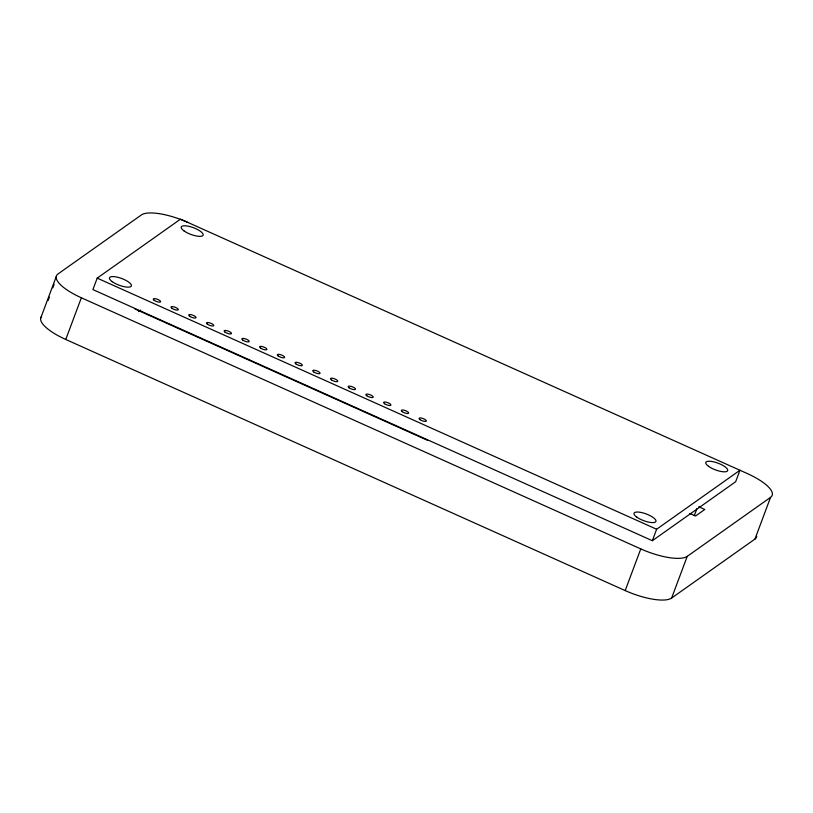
<?xml version="1.0" encoding="UTF-8"?>
<svg xmlns="http://www.w3.org/2000/svg" width="813" height="813" viewBox="0 0 813 813"><rect width="100%" height="100%" fill="white"/><g stroke="black" fill="none" stroke-linecap="round" stroke-linejoin="round"><path stroke-width="1.22" d="M40.65 318.279L56.239 276.593M48.089 300.566L49.38 297.101M52.845 287.832L54.146 284.357M756.761 536.407A38.973 11.982 20.5 0 1 754.962 539.06L671.64 598.043A38.973 11.982 20.5 0 1 625.187 590.584L65.762 339.468L81.351 297.782A38.973 11.982 20.5 0 1 58.038 273.94L141.36 214.957A38.973 11.982 20.5 0 1 187.813 222.416M754.962 539.06L770.541 497.373A38.973 11.982 20.5 0 0 747.238 473.532L180.527 219.144L97.204 278.127L92.916 289.591L652.351 540.706L735.663 481.723L739.952 470.26L656.63 529.243L652.351 540.706M625.187 590.584L640.776 548.897A38.973 11.982 20.5 0 0 687.229 556.356L770.541 497.373M694.322 515.584L696.914 508.633M671.64 598.043L687.229 556.356M138.586 311.603L140.639 310.139M698.784 506.773L704.79 509.466L695.532 516.021L689.739 513.42M97.204 278.127L656.63 529.243M135.009 309.021L427.973 440.524M81.351 297.782L640.776 548.897M65.762 339.468A38.973 11.982 20.5 0 1 41.585 316.399M112.194 281.644A11.697 3.598 20.5 0 0 130.893 286.552A11.697 3.598 20.5 0 0 118.21 277.385A11.697 3.598 20.5 0 0 112.194 281.644M260.506 348.035A3.902 1.199 20.5 0 0 266.735 349.671A3.902 1.199 20.5 0 0 262.508 346.612A3.902 1.199 20.5 0 0 260.506 348.035M313.655 371.897A3.902 1.199 20.5 0 0 319.885 373.533A3.902 1.199 20.5 0 0 315.657 370.474A3.902 1.199 20.5 0 0 313.655 371.897M384.529 403.705A3.902 1.199 20.5 0 0 390.758 405.341A3.902 1.199 20.5 0 0 386.531 402.283A3.902 1.199 20.5 0 0 384.529 403.705M183.941 230.851A11.697 3.598 20.5 0 0 202.64 235.77A11.697 3.598 20.5 0 0 189.947 226.593A11.697 3.598 20.5 0 0 183.941 230.851M402.242 411.663A3.902 1.199 20.5 0 0 408.482 413.299A3.902 1.199 20.5 0 0 404.244 410.24A3.902 1.199 20.5 0 0 402.242 411.663M636.742 517.098A11.697 3.598 20.5 0 0 655.441 522.017A11.697 3.598 20.5 0 0 642.758 512.84A11.697 3.598 20.5 0 0 636.742 517.098M225.069 332.131A3.902 1.199 20.5 0 0 231.299 333.767A3.902 1.199 20.5 0 0 227.071 330.708A3.902 1.199 20.5 0 0 225.069 332.131M708.489 466.306A11.697 3.598 20.5 0 0 727.188 471.225A11.697 3.598 20.5 0 0 714.505 462.048A11.697 3.598 20.5 0 0 708.489 466.306M331.369 379.844A3.902 1.199 20.5 0 0 337.608 381.49A3.902 1.199 20.5 0 0 333.381 378.431A3.902 1.199 20.5 0 0 331.369 379.844M349.092 387.801A3.902 1.199 20.5 0 0 355.322 389.437A3.902 1.199 20.5 0 0 351.094 386.378A3.902 1.199 20.5 0 0 349.092 387.801M366.805 395.758A3.902 1.199 20.5 0 0 373.045 397.394A3.902 1.199 20.5 0 0 368.817 394.335A3.902 1.199 20.5 0 0 366.805 395.758M419.965 419.61A3.902 1.199 20.5 0 0 426.195 421.246A3.902 1.199 20.5 0 0 421.967 418.197A3.902 1.199 20.5 0 0 419.965 419.61M295.942 363.939A3.902 1.199 20.5 0 0 302.172 365.576A3.902 1.199 20.5 0 0 297.944 362.527A3.902 1.199 20.5 0 0 295.942 363.939M278.219 355.992A3.902 1.199 20.5 0 0 284.459 357.629A3.902 1.199 20.5 0 0 280.221 354.57A3.902 1.199 20.5 0 0 278.219 355.992M242.782 340.088A3.902 1.199 20.5 0 0 249.022 341.724A3.902 1.199 20.5 0 0 244.794 338.665A3.902 1.199 20.5 0 0 242.782 340.088M207.356 324.174A3.902 1.199 20.5 0 0 213.585 325.82A3.902 1.199 20.5 0 0 209.358 322.761A3.902 1.199 20.5 0 0 207.356 324.174M189.632 316.227A3.902 1.199 20.5 0 0 195.862 317.863A3.902 1.199 20.5 0 0 191.634 314.804A3.902 1.199 20.5 0 0 189.632 316.227M171.919 308.269A3.902 1.199 20.5 0 0 178.149 309.905A3.902 1.199 20.5 0 0 173.921 306.857A3.902 1.199 20.5 0 0 171.919 308.269M154.196 300.322A3.902 1.199 20.5 0 0 160.435 301.958A3.902 1.199 20.5 0 0 156.198 298.899A3.902 1.199 20.5 0 0 154.196 300.322"/></g></svg>
